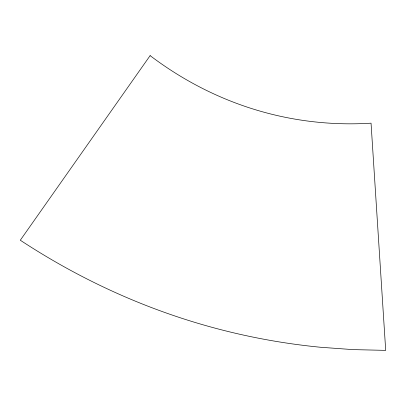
<?xml version="1.0" encoding="UTF-8"?>
<svg xmlns="http://www.w3.org/2000/svg" width="406" height="406" viewBox="0 0 406 406"><rect width="100%" height="100%" fill="white"/><g stroke="black" fill="none" stroke-linecap="round" stroke-linejoin="round"><path stroke-width="0.61" d="M150.118 55.632L20.3 240.23A1350.574 935.744 -77 0 0 320.776 347.282L353.007 349.612L385.7 350.368L371.048 123.175A491.047 398.799 -78.4 0 1 150.118 55.632"/></g></svg>
